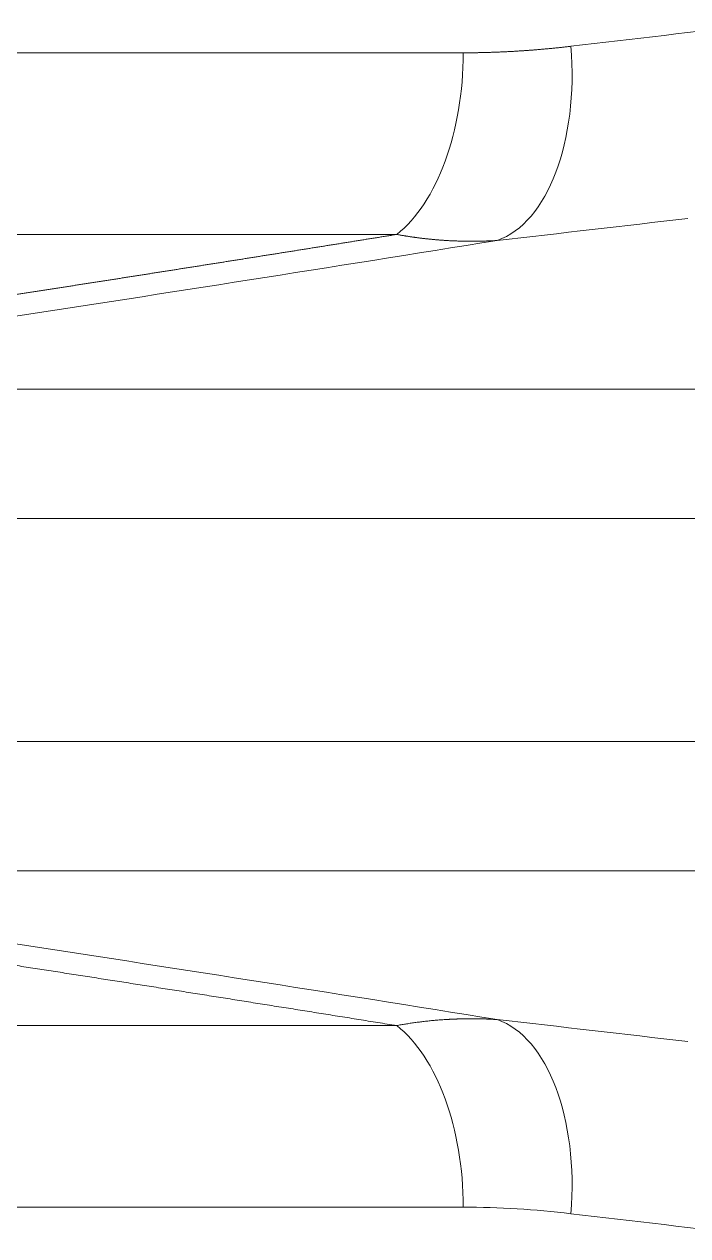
# Model space of a CAD drawing. Header units: millimetres. Extents: x 4664 to 8864, y -38 to 2932.
# Drawn here: x 7826.36 to 7830.72, y 1784.79 to 1792.76 of the extents above; entities that cross this region are included whole.
import ezdxf

# ---------------------------------------------------------------- set-up
doc = ezdxf.new("R2010")
doc.units = ezdxf.units.MM

msp = doc.modelspace()

# ---------------------------------------------------------------- linework, layer by layer
at = {"lineweight": 5}
for p, q in [((7812.5709, 1792.5715), (7829.2475, 1792.5715)), ((7812.9826, 1791.3769), (7828.8101, 1791.3769)), ((7823.0876, 1790.3589), (7835.155, 1790.3589)), ((7836.765, 1789.5075), (7823.2696, 1789.5075)), ((7823.2696, 1788.0428), (7836.765, 1788.0428)), ((7835.155, 1787.1914), (7823.0876, 1787.1914)), ((7828.8101, 1786.1735), (7812.9826, 1786.1735)), ((7829.2475, 1784.9788), (7812.5709, 1784.9788))]:
    msp.add_line(p, q, dxfattribs=at)
at = {"lineweight": 5, "extrusion": (0, 0, -1)}
for centre, major_axis, ratio, start_param, end_param in [((7869.5239, 1806.577), (71.6548, 13.6641), 0.105061, 2.155243, 2.175698), ((7828.5136, 1792.5715), (0, -1.3059), 0.561976, 4.712389, 5.867354), ((7829.235, 1792.6141), (0.1484, -1.2975), 0.549598, 4.77516, 6.157737), ((7869.7604, 1805.2999), (72.9615, 13.6589), 0.10331, 2.154549, 2.175004), ((7847.2888, 1799.7527), (52.5413, 10.432), 0.095617, 1.935685, 2.068372), ((7847.2888, 1777.7976), (52.5413, -10.432), 0.095617, 4.214814, 4.3475), ((7829.235, 1784.9363), (-0.1484, -1.2975), 0.549598, 3.267041, 4.649618), ((7869.7604, 1772.2505), (72.9615, -13.6589), 0.10331, 4.108181, 4.128636), ((7828.5136, 1784.9788), (0, -1.3059), 0.561976, 3.557424, 4.712389), ((7869.5239, 1770.9734), (71.6548, -13.6641), 0.105061, 4.107487, 4.127942)]:
    msp.add_ellipse(centre, major_axis=major_axis, ratio=ratio, start_param=start_param, end_param=end_param, dxfattribs=at)
at = {"lineweight": 5}
for points, knots in [([(7829.956, 1792.6141), (7829.9518, 1792.6136), (7829.9434, 1792.6126), (7829.9309, 1792.6112), (7829.9183, 1792.6098), (7829.9057, 1792.6084), (7829.8932, 1792.6071), (7829.8806, 1792.6057), (7829.8681, 1792.6044), (7829.8556, 1792.6032), (7829.8431, 1792.6019), (7829.8307, 1792.6007), (7829.8182, 1792.5995), (7829.8057, 1792.5983), (7829.7933, 1792.5971), (7829.7809, 1792.596), (7829.7685, 1792.5949), (7829.7561, 1792.5938), (7829.7437, 1792.5928), (7829.7313, 1792.5918), (7829.719, 1792.5908), (7829.7066, 1792.5898), (7829.6943, 1792.5888), (7829.682, 1792.5879), (7829.6697, 1792.587), (7829.6574, 1792.5862), (7829.6451, 1792.5853), (7829.6329, 1792.5845), (7829.6206, 1792.5837), (7829.6084, 1792.5829), (7829.5961, 1792.5822), (7829.5839, 1792.5814), (7829.5717, 1792.5807), (7829.5596, 1792.5801), (7829.5474, 1792.5794), (7829.5352, 1792.5788), (7829.5231, 1792.5782), (7829.511, 1792.5776), (7829.4989, 1792.5771), (7829.4868, 1792.5766), (7829.4747, 1792.5761), (7829.4626, 1792.5756), (7829.4505, 1792.5752), (7829.4385, 1792.5748), (7829.4265, 1792.5744), (7829.4144, 1792.574), (7829.4024, 1792.5737), (7829.3904, 1792.5733), (7829.3784, 1792.5731), (7829.3665, 1792.5728), (7829.3545, 1792.5725), (7829.3426, 1792.5723), (7829.3307, 1792.5721), (7829.3187, 1792.572), (7829.3068, 1792.5718), (7829.295, 1792.5717), (7829.2831, 1792.5716), (7829.2712, 1792.5716), (7829.2594, 1792.5715), (7829.2515, 1792.5715), (7829.2475, 1792.5715)], [0, 0, 0, 0, 0.017766, 0.035513, 0.05324, 0.070949, 0.088638, 0.106308, 0.123959, 0.141592, 0.159205, 0.176799, 0.194374, 0.211931, 0.229469, 0.246988, 0.264488, 0.28197, 0.299433, 0.316878, 0.334304, 0.351711, 0.369101, 0.386471, 0.403824, 0.421158, 0.438474, 0.455772, 0.473052, 0.490314, 0.507557, 0.524783, 0.541991, 0.55918, 0.576353, 0.593507, 0.610643, 0.627762, 0.644863, 0.661947, 0.679013, 0.696061, 0.713092, 0.730106, 0.747102, 0.764081, 0.781043, 0.797988, 0.814915, 0.831825, 0.848719, 0.865595, 0.882454, 0.899297, 0.916123, 0.932931, 0.949724, 0.966499, 0.983258, 1, 1, 1, 1]), ([(7828.8101, 1791.3769), (7828.8002, 1791.3753), (7828.7803, 1791.3721), (7828.7505, 1791.3673), (7828.7207, 1791.3625), (7828.691, 1791.3577), (7828.6612, 1791.353), (7828.6315, 1791.3482), (7828.6018, 1791.3434), (7828.5721, 1791.3387), (7828.5424, 1791.3339), (7828.5127, 1791.3291), (7828.483, 1791.3244), (7828.4534, 1791.3196), (7828.4238, 1791.3149), (7828.3941, 1791.3102), (7828.3646, 1791.3054), (7828.335, 1791.3007), (7828.3054, 1791.296), (7828.2758, 1791.2913), (7828.2463, 1791.2866), (7828.2168, 1791.2818), (7828.1873, 1791.2771), (7828.1578, 1791.2724), (7828.1283, 1791.2677), (7828.0988, 1791.2631), (7828.0694, 1791.2584), (7828.04, 1791.2537), (7828.0106, 1791.249), (7827.9811, 1791.2443), (7827.9518, 1791.2397), (7827.9224, 1791.235), (7827.893, 1791.2303), (7827.8637, 1791.2257), (7827.8344, 1791.221), (7827.8051, 1791.2164), (7827.7758, 1791.2117), (7827.7465, 1791.2071), (7827.7172, 1791.2025), (7827.688, 1791.1978), (7827.6587, 1791.1932), (7827.6295, 1791.1886), (7827.6003, 1791.184), (7827.5711, 1791.1794), (7827.542, 1791.1748), (7827.5128, 1791.1702), (7827.4837, 1791.1656), (7827.4545, 1791.161), (7827.4254, 1791.1564), (7827.3963, 1791.1518), (7827.3672, 1791.1472), (7827.3382, 1791.1427), (7827.3091, 1791.1381), (7827.2801, 1791.1335), (7827.2511, 1791.129), (7827.2221, 1791.1244), (7827.1931, 1791.1199), (7827.1641, 1791.1153), (7827.1352, 1791.1108), (7827.1062, 1791.1062), (7827.0773, 1791.1017), (7827.0484, 1791.0972), (7827.0195, 1791.0926), (7826.9906, 1791.0881), (7826.9618, 1791.0836), (7826.9329, 1791.0791), (7826.9041, 1791.0746), (7826.8753, 1791.0701), (7826.8465, 1791.0656), (7826.8177, 1791.0611), (7826.7889, 1791.0566), (7826.7602, 1791.0521), (7826.7314, 1791.0476), (7826.7027, 1791.0432), (7826.674, 1791.0387), (7826.6453, 1791.0342), (7826.6166, 1791.0298), (7826.588, 1791.0253), (7826.5593, 1791.0209), (7826.5307, 1791.0164), (7826.5021, 1791.012), (7826.4735, 1791.0075), (7826.4449, 1791.0031), (7826.4164, 1790.9987), (7826.3878, 1790.9942), (7826.3593, 1790.9898), (7826.3308, 1790.9854), (7826.3023, 1790.981), (7826.2738, 1790.9766), (7826.2453, 1790.9722), (7826.2169, 1790.9678), (7826.1884, 1790.9634), (7826.16, 1790.959), (7826.1316, 1790.9546), (7826.1032, 1790.9502), (7826.0748, 1790.9459), (7826.0465, 1790.9415), (7826.0072, 1790.9354), (7825.9569, 1790.9277), (7825.8957, 1790.9183), (7825.8345, 1790.9089), (7825.7734, 1790.8995), (7825.7124, 1790.8901), (7825.6515, 1790.8808), (7825.5906, 1790.8715), (7825.5298, 1790.8622), (7825.4691, 1790.8529), (7825.4084, 1790.8437), (7825.3478, 1790.8344), (7825.2872, 1790.8252), (7825.2268, 1790.816), (7825.1664, 1790.8068), (7825.1061, 1790.7977), (7825.0458, 1790.7885), (7824.9856, 1790.7794), (7824.9255, 1790.7703), (7824.8655, 1790.7613), (7824.8055, 1790.7522), (7824.7456, 1790.7432), (7824.6857, 1790.7342), (7824.626, 1790.7252), (7824.5663, 1790.7162), (7824.5066, 1790.7072), (7824.4471, 1790.6983), (7824.3876, 1790.6894), (7824.3282, 1790.6805), (7824.2688, 1790.6716), (7824.2095, 1790.6627), (7824.1503, 1790.6539), (7824.0912, 1790.6451), (7824.0321, 1790.6363), (7823.9731, 1790.6275), (7823.9142, 1790.6188), (7823.8554, 1790.61), (7823.7966, 1790.6013), (7823.7379, 1790.5926), (7823.6792, 1790.5839), (7823.6207, 1790.5753), (7823.5622, 1790.5667), (7823.5038, 1790.558), (7823.4454, 1790.5494), (7823.3871, 1790.5409), (7823.3289, 1790.5323), (7823.2902, 1790.5266), (7823.2708, 1790.5238)], [0, 0, 0, 0, 0.0053, 0.010597, 0.015893, 0.021187, 0.026479, 0.031769, 0.037057, 0.042343, 0.047628, 0.05291, 0.05819, 0.063469, 0.068745, 0.07402, 0.079292, 0.084563, 0.089831, 0.095098, 0.100363, 0.105626, 0.110887, 0.116146, 0.121403, 0.126658, 0.131911, 0.137162, 0.142411, 0.147658, 0.152904, 0.158147, 0.163388, 0.168628, 0.173865, 0.179101, 0.184334, 0.189566, 0.194795, 0.200023, 0.205248, 0.210472, 0.215694, 0.220914, 0.226131, 0.231347, 0.236561, 0.241773, 0.246983, 0.252191, 0.257397, 0.262601, 0.267803, 0.273003, 0.278201, 0.283397, 0.288591, 0.293783, 0.298974, 0.304162, 0.309348, 0.314532, 0.319714, 0.324895, 0.330073, 0.335249, 0.340424, 0.345596, 0.350766, 0.355934, 0.361101, 0.366265, 0.371428, 0.376588, 0.381746, 0.386903, 0.392057, 0.397209, 0.40236, 0.407508, 0.412655, 0.417799, 0.422941, 0.428082, 0.43322, 0.438357, 0.443491, 0.448623, 0.453754, 0.458882, 0.464008, 0.469133, 0.474255, 0.479375, 0.484494, 0.48961, 0.494724, 0.499837, 0.510895, 0.521944, 0.532986, 0.54402, 0.555045, 0.566062, 0.577071, 0.588072, 0.599065, 0.61005, 0.621026, 0.631995, 0.642955, 0.653907, 0.66485, 0.675786, 0.686713, 0.697632, 0.708543, 0.719446, 0.73034, 0.741226, 0.752104, 0.762974, 0.773835, 0.784688, 0.795533, 0.806369, 0.817197, 0.828017, 0.838829, 0.849632, 0.860427, 0.871214, 0.881992, 0.892762, 0.903523, 0.914276, 0.925021, 0.935758, 0.946486, 0.957205, 0.967917, 0.978619, 0.989314, 1, 1, 1, 1]), ([(7828.8101, 1791.3769), (7828.8126, 1791.3764), (7828.8176, 1791.3755), (7828.8251, 1791.3741), (7828.8326, 1791.3728), (7828.8402, 1791.3714), (7828.8479, 1791.3701), (7828.8555, 1791.3688), (7828.8632, 1791.3675), (7828.871, 1791.3662), (7828.8788, 1791.365), (7828.8866, 1791.3638), (7828.8945, 1791.3625), (7828.9024, 1791.3614), (7828.9103, 1791.3602), (7828.9183, 1791.359), (7828.9263, 1791.3579), (7828.9344, 1791.3568), (7828.9425, 1791.3557), (7828.9506, 1791.3546), (7828.9588, 1791.3535), (7828.967, 1791.3525), (7828.9753, 1791.3515), (7828.9836, 1791.3505), (7828.9919, 1791.3495), (7829.0003, 1791.3486), (7829.0087, 1791.3477), (7829.0172, 1791.3468), (7829.0257, 1791.3459), (7829.0342, 1791.345), (7829.0428, 1791.3442), (7829.0514, 1791.3434), (7829.06, 1791.3426), (7829.0687, 1791.3418), (7829.0775, 1791.3411), (7829.0862, 1791.3404), (7829.095, 1791.3397), (7829.1039, 1791.3391), (7829.1128, 1791.3385), (7829.1217, 1791.3379), (7829.1307, 1791.3373), (7829.1406, 1791.3367), (7829.1514, 1791.3361), (7829.1632, 1791.3354), (7829.1753, 1791.3349), (7829.1875, 1791.3343), (7829.1999, 1791.3339), (7829.2125, 1791.3334), (7829.2253, 1791.333), (7829.2383, 1791.3327), (7829.2515, 1791.3324), (7829.2648, 1791.3322), (7829.2783, 1791.3321), (7829.2921, 1791.332), (7829.306, 1791.332), (7829.3201, 1791.332), (7829.3344, 1791.3322), (7829.3489, 1791.3324), (7829.3636, 1791.3326), (7829.3784, 1791.333), (7829.3935, 1791.3334), (7829.4087, 1791.334), (7829.4241, 1791.3346), (7829.4397, 1791.3353), (7829.4555, 1791.3361), (7829.4661, 1791.3367), (7829.4715, 1791.337)], [0, 0, 0, 0, 0.011398, 0.022851, 0.034361, 0.045928, 0.057551, 0.06923, 0.080965, 0.092757, 0.104606, 0.11651, 0.128472, 0.140489, 0.152564, 0.164695, 0.176882, 0.189126, 0.201426, 0.213783, 0.226197, 0.238667, 0.251194, 0.263778, 0.276418, 0.289116, 0.301869, 0.31468, 0.327547, 0.340471, 0.353452, 0.366489, 0.379583, 0.392735, 0.405942, 0.419207, 0.432529, 0.445907, 0.459342, 0.472835, 0.486384, 0.49999, 0.517598, 0.535485, 0.553653, 0.5721, 0.590827, 0.609834, 0.629122, 0.648689, 0.668538, 0.688667, 0.709077, 0.729767, 0.750739, 0.771992, 0.793526, 0.815341, 0.837438, 0.859816, 0.882476, 0.905417, 0.92864, 0.952145, 0.975931, 1, 1, 1, 1]), ([(7823.2708, 1787.0266), (7823.2813, 1787.025), (7823.3023, 1787.022), (7823.3338, 1787.0173), (7823.3654, 1787.0127), (7823.3969, 1787.008), (7823.4285, 1787.0034), (7823.4601, 1786.9987), (7823.4918, 1786.9941), (7823.5234, 1786.9894), (7823.5551, 1786.9848), (7823.5868, 1786.9801), (7823.6185, 1786.9754), (7823.6502, 1786.9707), (7823.6819, 1786.966), (7823.7137, 1786.9613), (7823.7455, 1786.9566), (7823.7773, 1786.9519), (7823.8091, 1786.9472), (7823.8409, 1786.9425), (7823.8728, 1786.9377), (7823.9047, 1786.933), (7823.9366, 1786.9283), (7823.9685, 1786.9235), (7824.0004, 1786.9188), (7824.0324, 1786.914), (7824.0644, 1786.9093), (7824.0964, 1786.9045), (7824.1284, 1786.8997), (7824.1604, 1786.8949), (7824.1925, 1786.8902), (7824.2245, 1786.8854), (7824.2566, 1786.8806), (7824.2887, 1786.8758), (7824.3209, 1786.871), (7824.353, 1786.8662), (7824.3852, 1786.8613), (7824.4174, 1786.8565), (7824.4496, 1786.8517), (7824.4818, 1786.8469), (7824.514, 1786.842), (7824.5463, 1786.8372), (7824.5786, 1786.8323), (7824.6109, 1786.8275), (7824.6432, 1786.8226), (7824.6755, 1786.8177), (7824.7079, 1786.8129), (7824.7403, 1786.808), (7824.7726, 1786.8031), (7824.8051, 1786.7982), (7824.8375, 1786.7933), (7824.8699, 1786.7884), (7824.9024, 1786.7835), (7824.9349, 1786.7786), (7824.9674, 1786.7737), (7824.9999, 1786.7688), (7825.0325, 1786.7638), (7825.065, 1786.7589), (7825.0976, 1786.754), (7825.1302, 1786.749), (7825.1628, 1786.7441), (7825.1955, 1786.7391), (7825.2281, 1786.7342), (7825.2608, 1786.7292), (7825.2935, 1786.7242), (7825.3262, 1786.7192), (7825.3589, 1786.7142), (7825.3917, 1786.7093), (7825.4245, 1786.7043), (7825.4572, 1786.6993), (7825.49, 1786.6943), (7825.5229, 1786.6892), (7825.5557, 1786.6842), (7825.5886, 1786.6792), (7825.6214, 1786.6742), (7825.6543, 1786.6691), (7825.6873, 1786.6641), (7825.7202, 1786.659), (7825.7531, 1786.654), (7825.7861, 1786.6489), (7825.8191, 1786.6439), (7825.8521, 1786.6388), (7825.8851, 1786.6337), (7825.9182, 1786.6286), (7825.9512, 1786.6236), (7825.9843, 1786.6185), (7826.0261, 1786.612), (7826.0765, 1786.6043), (7826.1356, 1786.5952), (7826.1948, 1786.586), (7826.254, 1786.5769), (7826.3134, 1786.5677), (7826.3728, 1786.5585), (7826.4323, 1786.5492), (7826.4918, 1786.54), (7826.5515, 1786.5307), (7826.6112, 1786.5215), (7826.671, 1786.5122), (7826.7309, 1786.5028), (7826.7908, 1786.4935), (7826.8508, 1786.4841), (7826.9109, 1786.4747), (7826.9711, 1786.4653), (7827.0313, 1786.4559), (7827.0916, 1786.4464), (7827.152, 1786.437), (7827.2125, 1786.4275), (7827.273, 1786.418), (7827.3336, 1786.4084), (7827.3943, 1786.3989), (7827.4551, 1786.3893), (7827.5159, 1786.3797), (7827.5768, 1786.3701), (7827.6378, 1786.3605), (7827.6988, 1786.3508), (7827.7599, 1786.3411), (7827.8211, 1786.3314), (7827.8824, 1786.3217), (7827.9438, 1786.312), (7828.0052, 1786.3022), (7828.0667, 1786.2924), (7828.1282, 1786.2826), (7828.1898, 1786.2728), (7828.2515, 1786.263), (7828.3133, 1786.2531), (7828.3752, 1786.2432), (7828.4371, 1786.2333), (7828.4991, 1786.2234), (7828.5611, 1786.2135), (7828.6233, 1786.2035), (7828.6855, 1786.1935), (7828.7478, 1786.1835), (7828.7893, 1786.1768), (7828.8101, 1786.1735)], [0, 0, 0, 0, 0.005793, 0.011588, 0.017385, 0.023184, 0.028985, 0.034789, 0.040595, 0.046402, 0.052212, 0.058025, 0.063839, 0.069656, 0.075474, 0.081295, 0.087118, 0.092943, 0.098771, 0.1046, 0.110432, 0.116266, 0.122102, 0.12794, 0.13378, 0.139622, 0.145467, 0.151313, 0.157162, 0.163013, 0.168866, 0.174722, 0.180579, 0.186439, 0.1923, 0.198164, 0.20403, 0.209898, 0.215768, 0.221641, 0.227515, 0.233392, 0.239271, 0.245152, 0.251035, 0.25692, 0.262807, 0.268697, 0.274588, 0.280482, 0.286378, 0.292276, 0.298176, 0.304078, 0.309982, 0.315889, 0.321797, 0.327708, 0.33362, 0.339535, 0.345452, 0.351371, 0.357293, 0.363216, 0.369141, 0.375069, 0.380999, 0.38693, 0.392864, 0.3988, 0.404738, 0.410679, 0.416621, 0.422565, 0.428512, 0.43446, 0.440411, 0.446364, 0.452319, 0.458276, 0.464235, 0.470196, 0.476159, 0.482125, 0.488092, 0.494062, 0.500033, 0.510682, 0.52134, 0.532009, 0.542687, 0.553376, 0.564074, 0.574782, 0.5855, 0.596228, 0.606965, 0.617713, 0.62847, 0.639237, 0.650014, 0.6608, 0.671597, 0.682403, 0.693219, 0.704045, 0.71488, 0.725726, 0.736581, 0.747445, 0.75832, 0.769204, 0.780098, 0.791002, 0.801915, 0.812838, 0.82377, 0.834713, 0.845665, 0.856626, 0.867597, 0.878578, 0.889569, 0.900569, 0.911578, 0.922598, 0.933626, 0.944665, 0.955713, 0.96677, 0.977837, 0.988914, 1, 1, 1, 1]), ([(7829.4715, 1786.2133), (7829.4691, 1786.2135), (7829.4642, 1786.2138), (7829.457, 1786.2142), (7829.4498, 1786.2145), (7829.4427, 1786.2149), (7829.4356, 1786.2152), (7829.4285, 1786.2156), (7829.4215, 1786.2159), (7829.4145, 1786.2161), (7829.4075, 1786.2164), (7829.4006, 1786.2167), (7829.3937, 1786.2169), (7829.3869, 1786.2171), (7829.3801, 1786.2173), (7829.3733, 1786.2175), (7829.3666, 1786.2176), (7829.3599, 1786.2178), (7829.3533, 1786.2179), (7829.3467, 1786.218), (7829.3401, 1786.2181), (7829.3336, 1786.2182), (7829.3271, 1786.2183), (7829.3206, 1786.2183), (7829.3142, 1786.2183), (7829.3078, 1786.2184), (7829.3015, 1786.2184), (7829.2952, 1786.2184), (7829.2889, 1786.2183), (7829.2827, 1786.2183), (7829.2765, 1786.2182), (7829.2704, 1786.2182), (7829.2643, 1786.2181), (7829.2582, 1786.218), (7829.2522, 1786.2179), (7829.2462, 1786.2178), (7829.2402, 1786.2177), (7829.2343, 1786.2175), (7829.2284, 1786.2174), (7829.2226, 1786.2172), (7829.2168, 1786.2171), (7829.211, 1786.2169), (7829.2053, 1786.2167), (7829.1996, 1786.2165), (7829.194, 1786.2163), (7829.1884, 1786.216), (7829.1828, 1786.2158), (7829.1773, 1786.2156), (7829.1718, 1786.2153), (7829.1664, 1786.2151), (7829.1609, 1786.2148), (7829.1556, 1786.2145), (7829.1502, 1786.2142), (7829.1449, 1786.2139), (7829.1357, 1786.2134), (7829.1226, 1786.2126), (7829.1056, 1786.2114), (7829.0888, 1786.2102), (7829.0721, 1786.2088), (7829.0555, 1786.2074), (7829.0391, 1786.2058), (7829.0229, 1786.2042), (7829.0067, 1786.2025), (7828.9908, 1786.2007), (7828.9749, 1786.1988), (7828.9592, 1786.1969), (7828.9437, 1786.1949), (7828.9283, 1786.1928), (7828.913, 1786.1906), (7828.8979, 1786.1883), (7828.8829, 1786.186), (7828.8681, 1786.1836), (7828.8534, 1786.1812), (7828.8388, 1786.1787), (7828.8244, 1786.1761), (7828.8148, 1786.1743), (7828.8101, 1786.1735)], [0, 0, 0, 0, 0.010932, 0.021807, 0.032623, 0.043382, 0.054084, 0.064727, 0.075313, 0.085841, 0.096312, 0.106724, 0.117079, 0.127377, 0.137617, 0.147799, 0.157923, 0.16799, 0.177999, 0.18795, 0.197844, 0.20768, 0.217459, 0.227179, 0.236843, 0.246449, 0.255997, 0.265487, 0.27492, 0.284296, 0.293614, 0.302874, 0.312077, 0.321223, 0.330311, 0.339341, 0.348314, 0.35723, 0.366088, 0.374888, 0.383631, 0.392317, 0.400946, 0.409517, 0.41803, 0.426487, 0.434886, 0.443227, 0.451512, 0.459739, 0.467908, 0.476021, 0.484076, 0.492074, 0.500014, 0.525883, 0.551544, 0.577, 0.602248, 0.627291, 0.652128, 0.676758, 0.701182, 0.725401, 0.749413, 0.77322, 0.796821, 0.820217, 0.843407, 0.866392, 0.889172, 0.911747, 0.934117, 0.956283, 0.978244, 1, 1, 1, 1])]:
    msp.add_open_spline(points, degree=3, knots=knots, dxfattribs=at)
msp.add_open_spline([(7829.2475, 1784.9788), (7829.4832, 1784.9788), (7829.7196, 1784.9638), (7829.956, 1784.9363)], degree=3, dxfattribs=at)

doc.saveas('drawing.dxf')
